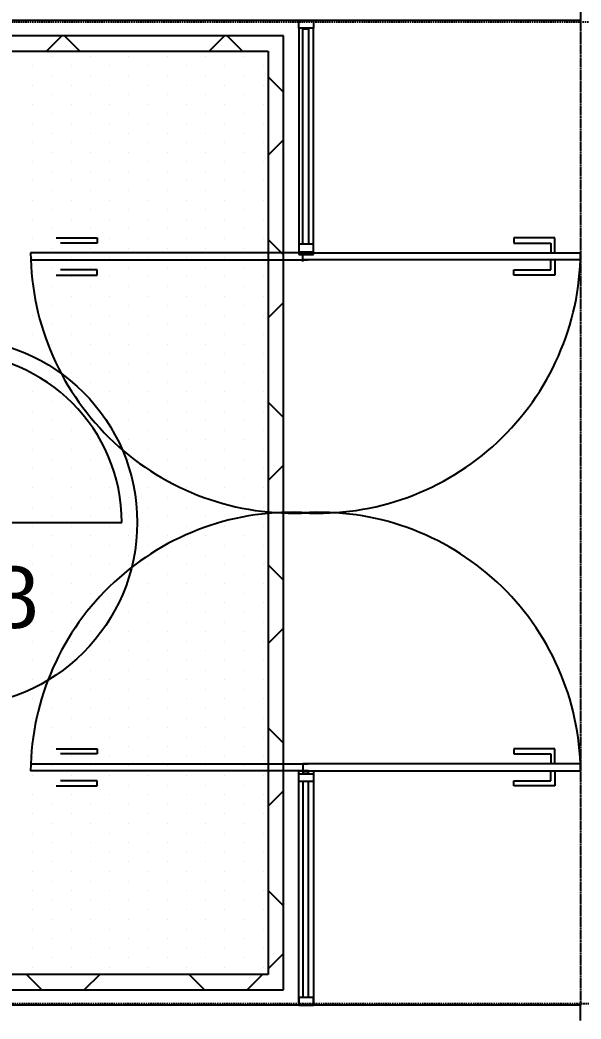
# Model space of a CAD drawing. Header units: millimetres. Extents: x 71819 to 78266, y 23672 to 38445.
# Drawn here: x 74472 to 74654.7, y 31504 to 31829.6 of the extents above; entities that cross this region are included whole.
import ezdxf

# ---------------------------------------------------------------- set-up
doc = ezdxf.new("R2010")
doc.units = ezdxf.units.MM
doc.linetypes.add('DASHED2', pattern=[0.375, 0.25, -0.125])
doc.linetypes.add('PROJECTION', pattern=[0.375, 0.25, -0.125])
doc.layers.add('Plan Archi', color=8, linetype='Continuous')
doc.styles.get("Standard").update_dxf_attribs({"font": 'arial.ttf'})

msp = doc.modelspace()

# ---------------------------------------------------------------- linework, layer by layer
at = {"layer": 'Plan Archi'}
for p, q in [((74654.62, 31834.38), (74654.62, 31829.38)), ((74654.62, 31829.38), (74288.18, 31829.38)), ((74562.81, 31826.85), (74562.81, 31829.38)), ((74562.81, 31829.38), (74567.57, 31829.38)), ((74567.57, 31829.38), (74567.57, 31826.85)), ((74562.81, 31826.85), (74562.81, 31753.15)), ((74567.57, 31826.85), (74562.81, 31826.85)), ((74564.15, 31756.49), (74564.15, 31826.7)), ((74564.15, 31826.7), (74565.93, 31826.7)), ((74565.93, 31826.7), (74565.93, 31756.49)), ((74567.57, 31753.15), (74567.57, 31826.85)), ((74557.81, 31824.38), (73776.33, 31824.38)), ((74485.6, 31824.38), (74480.6, 31819.38)), ((74486.47, 31824.38), (74491.47, 31819.38)), ((74538.63, 31824.38), (74533.63, 31819.38)), ((74539.5, 31824.38), (74544.5, 31819.38)), ((74557.81, 31513.55), (74557.81, 31824.38)), ((74263.18, 31819.38), (74552.81, 31819.38)), ((74552.81, 31819.38), (74552.81, 31518.55)), ((74482.44, 31817.72), (74482.44, 31817.72)), ((74494.94, 31817.72), (74494.94, 31817.72)), ((74507.44, 31817.72), (74507.44, 31817.72)), ((74519.94, 31817.72), (74519.94, 31817.72)), ((74532.44, 31817.72), (74532.44, 31817.72)), ((74544.94, 31817.72), (74544.94, 31817.72)), ((74476.19, 31814.6), (74476.19, 31814.6)), ((74482.44, 31811.47), (74482.44, 31811.47)), ((74488.69, 31814.6), (74488.69, 31814.6)), ((74494.94, 31811.47), (74494.94, 31811.47)), ((74501.19, 31814.6), (74501.19, 31814.6)), ((74507.44, 31811.47), (74507.44, 31811.47)), ((74513.69, 31814.6), (74513.69, 31814.6)), ((74519.94, 31811.47), (74519.94, 31811.47)), ((74526.19, 31814.6), (74526.19, 31814.6)), ((74532.44, 31811.47), (74532.44, 31811.47)), ((74538.69, 31814.6), (74538.69, 31814.6)), ((74544.94, 31811.47), (74544.94, 31811.47)), ((74551.19, 31814.6), (74551.19, 31814.6)), ((74476.19, 31808.35), (74476.19, 31808.35)), ((74488.69, 31808.35), (74488.69, 31808.35)), ((74501.19, 31808.35), (74501.19, 31808.35)), ((74513.69, 31808.35), (74513.69, 31808.35)), ((74526.19, 31808.35), (74526.19, 31808.35)), ((74538.69, 31808.35), (74538.69, 31808.35)), ((74551.19, 31808.35), (74551.19, 31808.35)), ((74552.81, 31811.07), (74557.81, 31806.07)), ((74482.44, 31805.22), (74482.44, 31805.22)), ((74494.94, 31805.22), (74494.94, 31805.22)), ((74507.44, 31805.22), (74507.44, 31805.22)), ((74519.94, 31805.22), (74519.94, 31805.22)), ((74532.44, 31805.22), (74532.44, 31805.22)), ((74544.94, 31805.22), (74544.94, 31805.22)), ((74476.19, 31802.1), (74476.19, 31802.1)), ((74488.69, 31802.1), (74488.69, 31802.1)), ((74501.19, 31802.1), (74501.19, 31802.1)), ((74513.69, 31802.1), (74513.69, 31802.1)), ((74526.19, 31802.1), (74526.19, 31802.1)), ((74538.69, 31802.1), (74538.69, 31802.1)), ((74551.19, 31802.1), (74551.19, 31802.1)), ((74482.44, 31798.97), (74482.44, 31798.97)), ((74494.94, 31798.97), (74494.94, 31798.97)), ((74507.44, 31798.97), (74507.44, 31798.97)), ((74519.94, 31798.97), (74519.94, 31798.97)), ((74532.44, 31798.97), (74532.44, 31798.97)), ((74544.94, 31798.97), (74544.94, 31798.97)), ((74476.19, 31795.85), (74476.19, 31795.85)), ((74488.69, 31795.85), (74488.69, 31795.85)), ((74501.19, 31795.85), (74501.19, 31795.85)), ((74513.69, 31795.85), (74513.69, 31795.85)), ((74526.19, 31795.85), (74526.19, 31795.85)), ((74538.69, 31795.85), (74538.69, 31795.85)), ((74551.19, 31795.85), (74551.19, 31795.85)), ((74482.44, 31792.72), (74482.44, 31792.72)), ((74494.94, 31792.72), (74494.94, 31792.72)), ((74507.44, 31792.72), (74507.44, 31792.72)), ((74519.94, 31792.72), (74519.94, 31792.72)), ((74532.44, 31792.72), (74532.44, 31792.72)), ((74544.94, 31792.72), (74544.94, 31792.72)), ((74476.19, 31789.6), (74476.19, 31789.6)), ((74488.69, 31789.6), (74488.69, 31789.6)), ((74501.19, 31789.6), (74501.19, 31789.6)), ((74513.69, 31789.6), (74513.69, 31789.6)), ((74526.19, 31789.6), (74526.19, 31789.6)), ((74538.69, 31789.6), (74538.69, 31789.6)), ((74551.19, 31789.6), (74551.19, 31789.6)), ((74557.81, 31790.52), (74552.81, 31785.52)), ((74482.44, 31786.47), (74482.44, 31786.47)), ((74494.94, 31786.47), (74494.94, 31786.47)), ((74507.44, 31786.47), (74507.44, 31786.47)), ((74519.94, 31786.47), (74519.94, 31786.47)), ((74532.44, 31786.47), (74532.44, 31786.47)), ((74544.94, 31786.47), (74544.94, 31786.47)), ((74476.19, 31783.35), (74476.19, 31783.35)), ((74488.69, 31783.35), (74488.69, 31783.35)), ((74501.19, 31783.35), (74501.19, 31783.35)), ((74513.69, 31783.35), (74513.69, 31783.35)), ((74526.19, 31783.35), (74526.19, 31783.35)), ((74538.69, 31783.35), (74538.69, 31783.35)), ((74551.19, 31783.35), (74551.19, 31783.35)), ((74482.44, 31780.22), (74482.44, 31780.22)), ((74494.94, 31780.22), (74494.94, 31780.22)), ((74507.44, 31780.22), (74507.44, 31780.22)), ((74519.94, 31780.22), (74519.94, 31780.22)), ((74532.44, 31780.22), (74532.44, 31780.22)), ((74544.94, 31780.22), (74544.94, 31780.22)), ((74476.19, 31777.1), (74476.19, 31777.1)), ((74488.69, 31777.1), (74488.69, 31777.1)), ((74501.19, 31777.1), (74501.19, 31777.1)), ((74513.69, 31777.1), (74513.69, 31777.1)), ((74526.19, 31777.1), (74526.19, 31777.1)), ((74538.69, 31777.1), (74538.69, 31777.1)), ((74551.19, 31777.1), (74551.19, 31777.1)), ((74482.44, 31773.97), (74482.44, 31773.97)), ((74494.94, 31773.97), (74494.94, 31773.97)), ((74507.44, 31773.97), (74507.44, 31773.97)), ((74519.94, 31773.97), (74519.94, 31773.97)), ((74532.44, 31773.97), (74532.44, 31773.97)), ((74544.94, 31773.97), (74544.94, 31773.97)), ((74476.19, 31770.85), (74476.19, 31770.85)), ((74488.69, 31770.85), (74488.69, 31770.85)), ((74501.19, 31770.85), (74501.19, 31770.85)), ((74513.69, 31770.85), (74513.69, 31770.85)), ((74526.19, 31770.85), (74526.19, 31770.85)), ((74538.69, 31770.85), (74538.69, 31770.85)), ((74551.19, 31770.85), (74551.19, 31770.85)), ((74482.44, 31767.72), (74482.44, 31767.72)), ((74494.94, 31767.72), (74494.94, 31767.72)), ((74507.44, 31767.72), (74507.44, 31767.72)), ((74519.94, 31767.72), (74519.94, 31767.72)), ((74532.44, 31767.72), (74532.44, 31767.72)), ((74544.94, 31767.72), (74544.94, 31767.72)), ((74476.19, 31764.6), (74476.19, 31764.6)), ((74488.69, 31764.6), (74488.69, 31764.6)), ((74501.19, 31764.6), (74501.19, 31764.6)), ((74513.69, 31764.6), (74513.69, 31764.6)), ((74526.19, 31764.6), (74526.19, 31764.6)), ((74538.69, 31764.6), (74538.69, 31764.6)), ((74551.19, 31764.6), (74551.19, 31764.6)), ((74482.44, 31761.47), (74482.44, 31761.47)), ((74494.94, 31761.47), (74494.94, 31761.47)), ((74507.44, 31761.47), (74507.44, 31761.47)), ((74519.94, 31761.47), (74519.94, 31761.47)), ((74532.44, 31761.47), (74532.44, 31761.47)), ((74544.94, 31761.47), (74544.94, 31761.47)), ((74476.19, 31758.35), (74476.19, 31758.35)), ((74483.82, 31758.59), (74497.18, 31758.59)), ((74497.18, 31756.88), (74485.23, 31756.88)), ((74488.69, 31758.35), (74488.69, 31758.35)), ((74497.18, 31758.59), (74497.18, 31756.88)), ((74501.19, 31758.35), (74501.19, 31758.35)), ((74513.69, 31758.35), (74513.69, 31758.35)), ((74526.19, 31758.35), (74526.19, 31758.35)), ((74538.69, 31758.35), (74538.69, 31758.35)), ((74551.19, 31758.35), (74551.19, 31758.35)), ((74552.81, 31758.03), (74557.81, 31753.03)), ((74562.81, 31756.49), (74562.81, 31753.96)), ((74567.57, 31756.49), (74562.81, 31756.49)), ((74567.57, 31753.96), (74567.57, 31756.49)), ((74646.26, 31758.59), (74632.91, 31758.59)), ((74632.91, 31758.59), (74632.91, 31756.88)), ((74632.91, 31756.88), (74644.86, 31756.88)), ((74644.86, 31756.88), (74644.86, 31753.77)), ((74646.26, 31753.87), (74646.26, 31758.59)), ((74565.92, 31753.67), (74475.46, 31753.67)), ((74482.44, 31755.22), (74482.44, 31755.22)), ((74494.94, 31755.22), (74494.94, 31755.22)), ((74507.44, 31755.22), (74507.44, 31755.22)), ((74519.94, 31755.22), (74519.94, 31755.22)), ((74532.44, 31755.22), (74532.44, 31755.22)), ((74544.94, 31755.22), (74544.94, 31755.22)), ((74562.81, 31753.96), (74567.57, 31753.96)), ((74562.81, 31753.15), (74567.57, 31753.15)), ((74564.16, 31753.67), (74654.62, 31753.67)), ((74564.16, 31750.86), (74564.16, 31753.15)), ((74654.62, 31753.67), (74654.62, 31751.38)), ((74654.62, 31751.38), (74654.62, 31753.67)), ((74475.46, 31751.38), (74565.92, 31751.38)), ((74476.19, 31752.1), (74476.19, 31752.1)), ((74488.69, 31752.1), (74488.69, 31752.1)), ((74501.19, 31752.1), (74501.19, 31752.1)), ((74513.69, 31752.1), (74513.69, 31752.1)), ((74526.19, 31752.1), (74526.19, 31752.1)), ((74538.69, 31752.1), (74538.69, 31752.1)), ((74551.19, 31752.1), (74551.19, 31752.1)), ((74654.62, 31751.38), (74564.16, 31751.38)), ((74644.86, 31748.16), (74644.86, 31751.28)), ((74646.26, 31751.18), (74646.26, 31746.45)), ((74482.44, 31748.97), (74482.44, 31748.97)), ((74483.82, 31746.45), (74497.18, 31746.45)), ((74497.18, 31748.16), (74485.23, 31748.16)), ((74494.94, 31748.97), (74494.94, 31748.97)), ((74497.18, 31746.45), (74497.18, 31748.16)), ((74507.44, 31748.97), (74507.44, 31748.97)), ((74519.94, 31748.97), (74519.94, 31748.97)), ((74532.44, 31748.97), (74532.44, 31748.97)), ((74544.94, 31748.97), (74544.94, 31748.97)), ((74632.91, 31748.16), (74644.86, 31748.16)), ((74632.91, 31746.45), (74632.91, 31748.16)), ((74646.26, 31746.45), (74632.91, 31746.45)), ((74476.19, 31745.85), (74476.19, 31745.85)), ((74488.69, 31745.85), (74488.69, 31745.85)), ((74501.19, 31745.85), (74501.19, 31745.85)), ((74513.69, 31745.85), (74513.69, 31745.85)), ((74526.19, 31745.85), (74526.19, 31745.85)), ((74538.69, 31745.85), (74538.69, 31745.85)), ((74551.19, 31745.85), (74551.19, 31745.85)), ((74482.44, 31742.72), (74482.44, 31742.72)), ((74494.94, 31742.72), (74494.94, 31742.72)), ((74507.44, 31742.72), (74507.44, 31742.72)), ((74519.94, 31742.72), (74519.94, 31742.72)), ((74532.44, 31742.72), (74532.44, 31742.72)), ((74544.94, 31742.72), (74544.94, 31742.72)), ((74476.19, 31739.6), (74476.19, 31739.6)), ((74488.69, 31739.6), (74488.69, 31739.6)), ((74501.19, 31739.6), (74501.19, 31739.6)), ((74513.69, 31739.6), (74513.69, 31739.6)), ((74526.19, 31739.6), (74526.19, 31739.6)), ((74538.69, 31739.6), (74538.69, 31739.6)), ((74551.19, 31739.6), (74551.19, 31739.6)), ((74557.81, 31737.49), (74552.81, 31732.49)), ((74476.19, 31733.35), (74476.19, 31733.35)), ((74482.44, 31736.47), (74482.44, 31736.47)), ((74488.69, 31733.35), (74488.69, 31733.35)), ((74494.94, 31736.47), (74494.94, 31736.47)), ((74501.19, 31733.35), (74501.19, 31733.35)), ((74507.44, 31736.47), (74507.44, 31736.47)), ((74513.69, 31733.35), (74513.69, 31733.35)), ((74519.94, 31736.47), (74519.94, 31736.47)), ((74526.19, 31733.35), (74526.19, 31733.35)), ((74532.44, 31736.47), (74532.44, 31736.47)), ((74538.69, 31733.35), (74538.69, 31733.35)), ((74544.94, 31736.47), (74544.94, 31736.47)), ((74551.19, 31733.35), (74551.19, 31733.35)), ((74482.44, 31730.22), (74482.44, 31730.22)), ((74494.94, 31730.22), (74494.94, 31730.22)), ((74507.44, 31730.22), (74507.44, 31730.22)), ((74519.94, 31730.22), (74519.94, 31730.22)), ((74532.44, 31730.22), (74532.44, 31730.22)), ((74544.94, 31730.22), (74544.94, 31730.22)), ((74476.19, 31727.1), (74476.19, 31727.1)), ((74488.69, 31727.1), (74488.69, 31727.1)), ((74501.19, 31727.1), (74501.19, 31727.1)), ((74513.69, 31727.1), (74513.69, 31727.1)), ((74526.19, 31727.1), (74526.19, 31727.1)), ((74538.69, 31727.1), (74538.69, 31727.1)), ((74551.19, 31727.1), (74551.19, 31727.1)), ((74482.44, 31723.97), (74482.44, 31723.97)), ((74494.94, 31723.97), (74494.94, 31723.97)), ((74507.44, 31723.97), (74507.44, 31723.97)), ((74519.94, 31723.97), (74519.94, 31723.97)), ((74532.44, 31723.97), (74532.44, 31723.97)), ((74544.94, 31723.97), (74544.94, 31723.97)), ((74476.19, 31720.85), (74476.19, 31720.85)), ((74488.69, 31720.85), (74488.69, 31720.85)), ((74501.19, 31720.85), (74501.19, 31720.85)), ((74513.69, 31720.85), (74513.69, 31720.85)), ((74526.19, 31720.85), (74526.19, 31720.85)), ((74538.69, 31720.85), (74538.69, 31720.85)), ((74551.19, 31720.85), (74551.19, 31720.85)), ((74482.44, 31717.72), (74482.44, 31717.72)), ((74494.94, 31717.72), (74494.94, 31717.72)), ((74507.44, 31717.72), (74507.44, 31717.72)), ((74519.94, 31717.72), (74519.94, 31717.72)), ((74532.44, 31717.72), (74532.44, 31717.72)), ((74544.94, 31717.72), (74544.94, 31717.72)), ((74476.19, 31714.6), (74476.19, 31714.6)), ((74488.69, 31714.6), (74488.69, 31714.6)), ((74501.19, 31714.6), (74501.19, 31714.6)), ((74513.69, 31714.6), (74513.69, 31714.6)), ((74526.19, 31714.6), (74526.19, 31714.6)), ((74538.69, 31714.6), (74538.69, 31714.6)), ((74551.19, 31714.6), (74551.19, 31714.6)), ((74482.44, 31711.47), (74482.44, 31711.47)), ((74494.94, 31711.47), (74494.94, 31711.47)), ((74507.44, 31711.47), (74507.44, 31711.47)), ((74519.94, 31711.47), (74519.94, 31711.47)), ((74532.44, 31711.47), (74532.44, 31711.47)), ((74544.94, 31711.47), (74544.94, 31711.47)), ((74476.19, 31708.35), (74476.19, 31708.35)), ((74488.69, 31708.35), (74488.69, 31708.35)), ((74501.19, 31708.35), (74501.19, 31708.35)), ((74513.69, 31708.35), (74513.69, 31708.35)), ((74526.19, 31708.35), (74526.19, 31708.35)), ((74538.69, 31708.35), (74538.69, 31708.35)), ((74551.19, 31708.35), (74551.19, 31708.35)), ((74482.44, 31705.22), (74482.44, 31705.22)), ((74494.94, 31705.22), (74494.94, 31705.22)), ((74507.44, 31705.22), (74507.44, 31705.22)), ((74519.94, 31705.22), (74519.94, 31705.22)), ((74532.44, 31705.22), (74532.44, 31705.22)), ((74544.94, 31705.22), (74544.94, 31705.22)), ((74552.81, 31705), (74557.81, 31700)), ((74476.19, 31702.1), (74476.19, 31702.1)), ((74488.69, 31702.1), (74488.69, 31702.1)), ((74501.19, 31702.1), (74501.19, 31702.1)), ((74513.69, 31702.1), (74513.69, 31702.1)), ((74526.19, 31702.1), (74526.19, 31702.1)), ((74538.69, 31702.1), (74538.69, 31702.1)), ((74551.19, 31702.1), (74551.19, 31702.1)), ((74482.44, 31698.97), (74482.44, 31698.97)), ((74494.94, 31698.97), (74494.94, 31698.97)), ((74507.44, 31698.97), (74507.44, 31698.97)), ((74519.94, 31698.97), (74519.94, 31698.97)), ((74532.44, 31698.97), (74532.44, 31698.97)), ((74544.94, 31698.97), (74544.94, 31698.97)), ((74476.19, 31695.85), (74476.19, 31695.85)), ((74488.69, 31695.85), (74488.69, 31695.85)), ((74501.19, 31695.85), (74501.19, 31695.85)), ((74513.69, 31695.85), (74513.69, 31695.85)), ((74526.19, 31695.85), (74526.19, 31695.85)), ((74538.69, 31695.85), (74538.69, 31695.85)), ((74551.19, 31695.85), (74551.19, 31695.85)), ((74482.44, 31692.72), (74482.44, 31692.72)), ((74494.94, 31692.72), (74494.94, 31692.72)), ((74507.44, 31692.72), (74507.44, 31692.72)), ((74519.94, 31692.72), (74519.94, 31692.72)), ((74532.44, 31692.72), (74532.44, 31692.72)), ((74544.94, 31692.72), (74544.94, 31692.72)), ((74476.19, 31689.6), (74476.19, 31689.6)), ((74488.69, 31689.6), (74488.69, 31689.6)), ((74501.19, 31689.6), (74501.19, 31689.6)), ((74513.69, 31689.6), (74513.69, 31689.6)), ((74526.19, 31689.6), (74526.19, 31689.6)), ((74538.69, 31689.6), (74538.69, 31689.6)), ((74551.19, 31689.6), (74551.19, 31689.6)), ((74482.44, 31686.47), (74482.44, 31686.47)), ((74494.94, 31686.47), (74494.94, 31686.47)), ((74507.44, 31686.47), (74507.44, 31686.47)), ((74519.94, 31686.47), (74519.94, 31686.47)), ((74532.44, 31686.47), (74532.44, 31686.47)), ((74544.94, 31686.47), (74544.94, 31686.47)), ((74557.81, 31684.46), (74552.81, 31679.46)), ((74476.19, 31683.35), (74476.19, 31683.35)), ((74488.69, 31683.35), (74488.69, 31683.35)), ((74501.19, 31683.35), (74501.19, 31683.35)), ((74513.69, 31683.35), (74513.69, 31683.35)), ((74526.19, 31683.35), (74526.19, 31683.35)), ((74538.69, 31683.35), (74538.69, 31683.35)), ((74551.19, 31683.35), (74551.19, 31683.35)), ((74482.44, 31680.22), (74482.44, 31680.22)), ((74494.94, 31680.22), (74494.94, 31680.22)), ((74507.44, 31680.22), (74507.44, 31680.22)), ((74519.94, 31680.22), (74519.94, 31680.22)), ((74532.44, 31680.22), (74532.44, 31680.22)), ((74544.94, 31680.22), (74544.94, 31680.22)), ((74476.19, 31677.1), (74476.19, 31677.1)), ((74488.69, 31677.1), (74488.69, 31677.1)), ((74501.19, 31677.1), (74501.19, 31677.1)), ((74513.69, 31677.1), (74513.69, 31677.1)), ((74526.19, 31677.1), (74526.19, 31677.1)), ((74538.69, 31677.1), (74538.69, 31677.1)), ((74551.19, 31677.1), (74551.19, 31677.1)), ((74482.44, 31673.97), (74482.44, 31673.97)), ((74494.94, 31673.97), (74494.94, 31673.97)), ((74507.44, 31673.97), (74507.44, 31673.97)), ((74519.94, 31673.97), (74519.94, 31673.97)), ((74532.44, 31673.97), (74532.44, 31673.97)), ((74544.94, 31673.97), (74544.94, 31673.97)), ((74476.19, 31670.85), (74476.19, 31670.85)), ((74488.69, 31670.85), (74488.69, 31670.85)), ((74501.19, 31670.85), (74501.19, 31670.85)), ((74513.69, 31670.85), (74513.69, 31670.85)), ((74526.19, 31670.85), (74526.19, 31670.85)), ((74538.69, 31670.85), (74538.69, 31670.85)), ((74551.19, 31670.85), (74551.19, 31670.85)), ((74395.19, 31665.82), (74505.19, 31665.82)), ((74482.44, 31667.72), (74482.44, 31667.72)), ((74494.94, 31667.72), (74494.94, 31667.72)), ((74507.44, 31667.72), (74507.44, 31667.72)), ((74519.94, 31667.72), (74519.94, 31667.72)), ((74532.44, 31667.72), (74532.44, 31667.72)), ((74544.94, 31667.72), (74544.94, 31667.72)), ((74476.19, 31664.6), (74476.19, 31664.6)), ((74488.69, 31664.6), (74488.69, 31664.6)), ((74501.19, 31664.6), (74501.19, 31664.6)), ((74513.69, 31664.6), (74513.69, 31664.6)), ((74526.19, 31664.6), (74526.19, 31664.6)), ((74538.69, 31664.6), (74538.69, 31664.6)), ((74551.19, 31664.6), (74551.19, 31664.6)), ((74482.44, 31661.47), (74482.44, 31661.47)), ((74494.94, 31661.47), (74494.94, 31661.47)), ((74507.44, 31661.47), (74507.44, 31661.47)), ((74519.94, 31661.47), (74519.94, 31661.47)), ((74532.44, 31661.47), (74532.44, 31661.47)), ((74544.94, 31661.47), (74544.94, 31661.47)), ((74476.19, 31658.35), (74476.19, 31658.35)), ((74482.44, 31655.22), (74482.44, 31655.22)), ((74488.69, 31658.35), (74488.69, 31658.35)), ((74494.94, 31655.22), (74494.94, 31655.22)), ((74501.19, 31658.35), (74501.19, 31658.35)), ((74507.44, 31655.22), (74507.44, 31655.22)), ((74513.69, 31658.35), (74513.69, 31658.35)), ((74519.94, 31655.22), (74519.94, 31655.22)), ((74526.19, 31658.35), (74526.19, 31658.35)), ((74532.44, 31655.22), (74532.44, 31655.22)), ((74538.69, 31658.35), (74538.69, 31658.35)), ((74544.94, 31655.22), (74544.94, 31655.22)), ((74551.19, 31658.35), (74551.19, 31658.35)), ((74476.19, 31652.1), (74476.19, 31652.1)), ((74488.69, 31652.1), (74488.69, 31652.1)), ((74501.19, 31652.1), (74501.19, 31652.1)), ((74513.69, 31652.1), (74513.69, 31652.1)), ((74526.19, 31652.1), (74526.19, 31652.1)), ((74538.69, 31652.1), (74538.69, 31652.1)), ((74551.19, 31652.1), (74551.19, 31652.1)), ((74552.81, 31651.97), (74557.81, 31646.97)), ((74482.44, 31648.97), (74482.44, 31648.97)), ((74494.94, 31648.97), (74494.94, 31648.97)), ((74507.44, 31648.97), (74507.44, 31648.97)), ((74519.94, 31648.97), (74519.94, 31648.97)), ((74532.44, 31648.97), (74532.44, 31648.97)), ((74544.94, 31648.97), (74544.94, 31648.97)), ((74476.19, 31645.85), (74476.19, 31645.85)), ((74488.69, 31645.85), (74488.69, 31645.85)), ((74501.19, 31645.85), (74501.19, 31645.85)), ((74513.69, 31645.85), (74513.69, 31645.85)), ((74526.19, 31645.85), (74526.19, 31645.85)), ((74538.69, 31645.85), (74538.69, 31645.85)), ((74551.19, 31645.85), (74551.19, 31645.85)), ((74482.44, 31642.72), (74482.44, 31642.72)), ((74494.94, 31642.72), (74494.94, 31642.72)), ((74507.44, 31642.72), (74507.44, 31642.72)), ((74519.94, 31642.72), (74519.94, 31642.72)), ((74532.44, 31642.72), (74532.44, 31642.72)), ((74544.94, 31642.72), (74544.94, 31642.72)), ((74476.19, 31639.6), (74476.19, 31639.6)), ((74488.69, 31639.6), (74488.69, 31639.6)), ((74501.19, 31639.6), (74501.19, 31639.6)), ((74513.69, 31639.6), (74513.69, 31639.6)), ((74526.19, 31639.6), (74526.19, 31639.6)), ((74538.69, 31639.6), (74538.69, 31639.6)), ((74551.19, 31639.6), (74551.19, 31639.6)), ((74482.44, 31636.47), (74482.44, 31636.47)), ((74494.94, 31636.47), (74494.94, 31636.47)), ((74507.44, 31636.47), (74507.44, 31636.47)), ((74519.94, 31636.47), (74519.94, 31636.47)), ((74532.44, 31636.47), (74532.44, 31636.47)), ((74544.94, 31636.47), (74544.94, 31636.47)), ((74476.19, 31633.35), (74476.19, 31633.35)), ((74488.69, 31633.35), (74488.69, 31633.35)), ((74501.19, 31633.35), (74501.19, 31633.35)), ((74513.69, 31633.35), (74513.69, 31633.35)), ((74526.19, 31633.35), (74526.19, 31633.35)), ((74538.69, 31633.35), (74538.69, 31633.35)), ((74551.19, 31633.35), (74551.19, 31633.35)), ((74482.44, 31630.22), (74482.44, 31630.22)), ((74494.94, 31630.22), (74494.94, 31630.22)), ((74507.44, 31630.22), (74507.44, 31630.22)), ((74519.94, 31630.22), (74519.94, 31630.22)), ((74532.44, 31630.22), (74532.44, 31630.22)), ((74544.94, 31630.22), (74544.94, 31630.22)), ((74557.81, 31631.43), (74552.81, 31626.43)), ((74476.19, 31627.1), (74476.19, 31627.1)), ((74488.69, 31627.1), (74488.69, 31627.1)), ((74501.19, 31627.1), (74501.19, 31627.1)), ((74513.69, 31627.1), (74513.69, 31627.1)), ((74526.19, 31627.1), (74526.19, 31627.1)), ((74538.69, 31627.1), (74538.69, 31627.1)), ((74551.19, 31627.1), (74551.19, 31627.1)), ((74482.44, 31623.97), (74482.44, 31623.97)), ((74494.94, 31623.97), (74494.94, 31623.97)), ((74507.44, 31623.97), (74507.44, 31623.97)), ((74519.94, 31623.97), (74519.94, 31623.97)), ((74532.44, 31623.97), (74532.44, 31623.97)), ((74544.94, 31623.97), (74544.94, 31623.97)), ((74476.19, 31620.85), (74476.19, 31620.85)), ((74488.69, 31620.85), (74488.69, 31620.85)), ((74501.19, 31620.85), (74501.19, 31620.85)), ((74513.69, 31620.85), (74513.69, 31620.85)), ((74526.19, 31620.85), (74526.19, 31620.85)), ((74538.69, 31620.85), (74538.69, 31620.85)), ((74551.19, 31620.85), (74551.19, 31620.85)), ((74482.44, 31617.72), (74482.44, 31617.72)), ((74494.94, 31617.72), (74494.94, 31617.72)), ((74507.44, 31617.72), (74507.44, 31617.72)), ((74519.94, 31617.72), (74519.94, 31617.72)), ((74532.44, 31617.72), (74532.44, 31617.72)), ((74544.94, 31617.72), (74544.94, 31617.72)), ((74476.19, 31614.6), (74476.19, 31614.6)), ((74488.69, 31614.6), (74488.69, 31614.6)), ((74501.19, 31614.6), (74501.19, 31614.6)), ((74513.69, 31614.6), (74513.69, 31614.6)), ((74526.19, 31614.6), (74526.19, 31614.6)), ((74538.69, 31614.6), (74538.69, 31614.6)), ((74551.19, 31614.6), (74551.19, 31614.6)), ((74482.44, 31611.47), (74482.44, 31611.47)), ((74494.94, 31611.47), (74494.94, 31611.47)), ((74507.44, 31611.47), (74507.44, 31611.47)), ((74519.94, 31611.47), (74519.94, 31611.47)), ((74532.44, 31611.47), (74532.44, 31611.47)), ((74544.94, 31611.47), (74544.94, 31611.47)), ((74476.19, 31608.35), (74476.19, 31608.35)), ((74488.69, 31608.35), (74488.69, 31608.35)), ((74501.19, 31608.35), (74501.19, 31608.35)), ((74513.69, 31608.35), (74513.69, 31608.35)), ((74526.19, 31608.35), (74526.19, 31608.35)), ((74538.69, 31608.35), (74538.69, 31608.35)), ((74551.19, 31608.35), (74551.19, 31608.35)), ((74482.44, 31605.22), (74482.44, 31605.22)), ((74494.94, 31605.22), (74494.94, 31605.22)), ((74507.44, 31605.22), (74507.44, 31605.22)), ((74519.94, 31605.22), (74519.94, 31605.22)), ((74532.44, 31605.22), (74532.44, 31605.22)), ((74544.94, 31605.22), (74544.94, 31605.22)), ((74476.19, 31602.1), (74476.19, 31602.1)), ((74488.69, 31602.1), (74488.69, 31602.1)), ((74501.19, 31602.1), (74501.19, 31602.1)), ((74513.69, 31602.1), (74513.69, 31602.1)), ((74526.19, 31602.1), (74526.19, 31602.1)), ((74538.69, 31602.1), (74538.69, 31602.1)), ((74551.19, 31602.1), (74551.19, 31602.1)), ((74482.44, 31598.97), (74482.44, 31598.97)), ((74494.94, 31598.97), (74494.94, 31598.97)), ((74507.44, 31598.97), (74507.44, 31598.97)), ((74519.94, 31598.97), (74519.94, 31598.97)), ((74532.44, 31598.97), (74532.44, 31598.97)), ((74544.94, 31598.97), (74544.94, 31598.97)), ((74552.81, 31598.94), (74557.81, 31593.94)), ((74476.19, 31595.85), (74476.19, 31595.85)), ((74488.69, 31595.85), (74488.69, 31595.85)), ((74501.19, 31595.85), (74501.19, 31595.85)), ((74513.69, 31595.85), (74513.69, 31595.85)), ((74526.19, 31595.85), (74526.19, 31595.85)), ((74538.69, 31595.85), (74538.69, 31595.85)), ((74551.19, 31595.85), (74551.19, 31595.85)), ((74482.44, 31592.72), (74482.44, 31592.72)), ((74483.82, 31592.1), (74497.18, 31592.1)), ((74497.18, 31590.39), (74485.23, 31590.39)), ((74494.94, 31592.72), (74494.94, 31592.72)), ((74497.18, 31592.1), (74497.18, 31590.39)), ((74507.44, 31592.72), (74507.44, 31592.72)), ((74519.94, 31592.72), (74519.94, 31592.72)), ((74532.44, 31592.72), (74532.44, 31592.72)), ((74544.94, 31592.72), (74544.94, 31592.72)), ((74632.91, 31592.1), (74632.91, 31590.39)), ((74646.26, 31592.1), (74632.91, 31592.1)), ((74632.91, 31590.39), (74644.86, 31590.39)), ((74644.86, 31590.39), (74644.86, 31587.27)), ((74646.26, 31587.37), (74646.26, 31592.1)), ((74475.46, 31587.17), (74565.92, 31587.17)), ((74476.19, 31589.6), (74476.19, 31589.6)), ((74488.69, 31589.6), (74488.69, 31589.6)), ((74501.19, 31589.6), (74501.19, 31589.6)), ((74513.69, 31589.6), (74513.69, 31589.6)), ((74526.19, 31589.6), (74526.19, 31589.6)), ((74538.69, 31589.6), (74538.69, 31589.6)), ((74551.19, 31589.6), (74551.19, 31589.6)), ((74654.62, 31587.17), (74564.16, 31587.17)), ((74564.16, 31587.17), (74564.16, 31584.88)), ((74564.16, 31587.17), (74564.16, 31584.88)), ((74654.62, 31584.88), (74654.62, 31587.17)), ((74654.62, 31587.17), (74654.62, 31584.88)), ((74565.92, 31584.88), (74475.46, 31584.88)), ((74482.44, 31586.47), (74482.44, 31586.47)), ((74494.94, 31586.47), (74494.94, 31586.47)), ((74507.44, 31586.47), (74507.44, 31586.47)), ((74519.94, 31586.47), (74519.94, 31586.47)), ((74532.44, 31586.47), (74532.44, 31586.47)), ((74544.94, 31586.47), (74544.94, 31586.47)), ((74562.81, 31583.96), (74562.81, 31584.88)), ((74562.81, 31584.88), (74567.57, 31584.88)), ((74562.81, 31581.44), (74562.81, 31583.96)), ((74562.81, 31583.96), (74567.57, 31583.96)), ((74564.15, 31584.88), (74564.15, 31584.11)), ((74565.93, 31584.88), (74564.15, 31584.88)), ((74564.15, 31584.11), (74565.93, 31584.11)), ((74564.16, 31584.88), (74654.62, 31584.88)), ((74565.93, 31584.11), (74565.93, 31584.88)), ((74567.57, 31584.88), (74567.57, 31583.96)), ((74567.57, 31583.96), (74567.57, 31581.44)), ((74644.86, 31581.67), (74644.86, 31584.78)), ((74646.26, 31584.68), (74646.26, 31579.96)), ((74476.19, 31583.35), (74476.19, 31583.35)), ((74497.18, 31581.67), (74485.23, 31581.67)), ((74488.69, 31583.35), (74488.69, 31583.35)), ((74497.18, 31579.96), (74497.18, 31581.67)), ((74501.19, 31583.35), (74501.19, 31583.35)), ((74513.69, 31583.35), (74513.69, 31583.35)), ((74526.19, 31583.35), (74526.19, 31583.35)), ((74538.69, 31583.35), (74538.69, 31583.35)), ((74551.19, 31583.35), (74551.19, 31583.35)), ((74562.81, 31508.55), (74562.81, 31581.44)), ((74567.57, 31581.44), (74562.81, 31581.44)), ((74565.93, 31581.44), (74564.15, 31581.44)), ((74564.15, 31581.44), (74564.15, 31511.07)), ((74565.93, 31511.07), (74565.93, 31581.44)), ((74567.57, 31581.44), (74567.57, 31508.55)), ((74632.91, 31579.96), (74632.91, 31581.67)), ((74632.91, 31581.67), (74644.86, 31581.67)), ((74476.19, 31577.1), (74476.19, 31577.1)), ((74482.44, 31580.22), (74482.44, 31580.22)), ((74483.82, 31579.96), (74497.18, 31579.96)), ((74488.69, 31577.1), (74488.69, 31577.1)), ((74494.94, 31580.22), (74494.94, 31580.22)), ((74501.19, 31577.1), (74501.19, 31577.1)), ((74507.44, 31580.22), (74507.44, 31580.22)), ((74513.69, 31577.1), (74513.69, 31577.1)), ((74519.94, 31580.22), (74519.94, 31580.22)), ((74526.19, 31577.1), (74526.19, 31577.1)), ((74532.44, 31580.22), (74532.44, 31580.22)), ((74538.69, 31577.1), (74538.69, 31577.1)), ((74544.94, 31580.22), (74544.94, 31580.22)), ((74551.19, 31577.1), (74551.19, 31577.1)), ((74557.81, 31578.39), (74552.81, 31573.39)), ((74646.26, 31579.96), (74632.91, 31579.96)), ((74482.44, 31573.97), (74482.44, 31573.97)), ((74494.94, 31573.97), (74494.94, 31573.97)), ((74507.44, 31573.97), (74507.44, 31573.97)), ((74519.94, 31573.97), (74519.94, 31573.97)), ((74532.44, 31573.97), (74532.44, 31573.97)), ((74544.94, 31573.97), (74544.94, 31573.97)), ((74476.19, 31570.85), (74476.19, 31570.85)), ((74488.69, 31570.85), (74488.69, 31570.85)), ((74501.19, 31570.85), (74501.19, 31570.85)), ((74513.69, 31570.85), (74513.69, 31570.85)), ((74526.19, 31570.85), (74526.19, 31570.85)), ((74538.69, 31570.85), (74538.69, 31570.85)), ((74551.19, 31570.85), (74551.19, 31570.85)), ((74482.44, 31567.72), (74482.44, 31567.72)), ((74494.94, 31567.72), (74494.94, 31567.72)), ((74507.44, 31567.72), (74507.44, 31567.72)), ((74519.94, 31567.72), (74519.94, 31567.72)), ((74532.44, 31567.72), (74532.44, 31567.72)), ((74544.94, 31567.72), (74544.94, 31567.72)), ((74476.19, 31564.6), (74476.19, 31564.6)), ((74488.69, 31564.6), (74488.69, 31564.6)), ((74501.19, 31564.6), (74501.19, 31564.6)), ((74513.69, 31564.6), (74513.69, 31564.6)), ((74526.19, 31564.6), (74526.19, 31564.6)), ((74538.69, 31564.6), (74538.69, 31564.6)), ((74551.19, 31564.6), (74551.19, 31564.6)), ((74482.44, 31561.47), (74482.44, 31561.47)), ((74494.94, 31561.47), (74494.94, 31561.47)), ((74507.44, 31561.47), (74507.44, 31561.47)), ((74519.94, 31561.47), (74519.94, 31561.47)), ((74532.44, 31561.47), (74532.44, 31561.47)), ((74544.94, 31561.47), (74544.94, 31561.47)), ((74476.19, 31558.35), (74476.19, 31558.35)), ((74488.69, 31558.35), (74488.69, 31558.35)), ((74501.19, 31558.35), (74501.19, 31558.35)), ((74513.69, 31558.35), (74513.69, 31558.35)), ((74526.19, 31558.35), (74526.19, 31558.35)), ((74538.69, 31558.35), (74538.69, 31558.35)), ((74551.19, 31558.35), (74551.19, 31558.35)), ((74482.44, 31555.22), (74482.44, 31555.22)), ((74494.94, 31555.22), (74494.94, 31555.22)), ((74507.44, 31555.22), (74507.44, 31555.22)), ((74519.94, 31555.22), (74519.94, 31555.22)), ((74532.44, 31555.22), (74532.44, 31555.22)), ((74544.94, 31555.22), (74544.94, 31555.22)), ((74476.19, 31552.1), (74476.19, 31552.1)), ((74488.69, 31552.1), (74488.69, 31552.1)), ((74501.19, 31552.1), (74501.19, 31552.1)), ((74513.69, 31552.1), (74513.69, 31552.1)), ((74526.19, 31552.1), (74526.19, 31552.1)), ((74538.69, 31552.1), (74538.69, 31552.1)), ((74551.19, 31552.1), (74551.19, 31552.1)), ((74482.44, 31548.97), (74482.44, 31548.97)), ((74494.94, 31548.97), (74494.94, 31548.97)), ((74507.44, 31548.97), (74507.44, 31548.97)), ((74519.94, 31548.97), (74519.94, 31548.97)), ((74532.44, 31548.97), (74532.44, 31548.97)), ((74544.94, 31548.97), (74544.94, 31548.97)), ((74476.19, 31545.85), (74476.19, 31545.85)), ((74488.69, 31545.85), (74488.69, 31545.85)), ((74501.19, 31545.85), (74501.19, 31545.85)), ((74513.69, 31545.85), (74513.69, 31545.85)), ((74526.19, 31545.85), (74526.19, 31545.85)), ((74538.69, 31545.85), (74538.69, 31545.85)), ((74551.19, 31545.85), (74551.19, 31545.85)), ((74552.81, 31545.9), (74557.81, 31540.9)), ((74482.44, 31542.72), (74482.44, 31542.72)), ((74494.94, 31542.72), (74494.94, 31542.72)), ((74507.44, 31542.72), (74507.44, 31542.72)), ((74519.94, 31542.72), (74519.94, 31542.72)), ((74532.44, 31542.72), (74532.44, 31542.72)), ((74544.94, 31542.72), (74544.94, 31542.72)), ((74476.19, 31539.6), (74476.19, 31539.6)), ((74488.69, 31539.6), (74488.69, 31539.6)), ((74501.19, 31539.6), (74501.19, 31539.6)), ((74513.69, 31539.6), (74513.69, 31539.6)), ((74526.19, 31539.6), (74526.19, 31539.6)), ((74538.69, 31539.6), (74538.69, 31539.6)), ((74551.19, 31539.6), (74551.19, 31539.6)), ((74482.44, 31536.47), (74482.44, 31536.47)), ((74494.94, 31536.47), (74494.94, 31536.47)), ((74507.44, 31536.47), (74507.44, 31536.47)), ((74519.94, 31536.47), (74519.94, 31536.47)), ((74532.44, 31536.47), (74532.44, 31536.47)), ((74544.94, 31536.47), (74544.94, 31536.47)), ((74476.19, 31533.35), (74476.19, 31533.35)), ((74488.69, 31533.35), (74488.69, 31533.35)), ((74501.19, 31533.35), (74501.19, 31533.35)), ((74513.69, 31533.35), (74513.69, 31533.35)), ((74526.19, 31533.35), (74526.19, 31533.35)), ((74538.69, 31533.35), (74538.69, 31533.35)), ((74551.19, 31533.35), (74551.19, 31533.35)), ((74482.44, 31530.22), (74482.44, 31530.22)), ((74494.94, 31530.22), (74494.94, 31530.22)), ((74507.44, 31530.22), (74507.44, 31530.22)), ((74519.94, 31530.22), (74519.94, 31530.22)), ((74532.44, 31530.22), (74532.44, 31530.22)), ((74544.94, 31530.22), (74544.94, 31530.22)), ((74476.19, 31527.1), (74476.19, 31527.1)), ((74488.69, 31527.1), (74488.69, 31527.1)), ((74501.19, 31527.1), (74501.19, 31527.1)), ((74513.69, 31527.1), (74513.69, 31527.1)), ((74526.19, 31527.1), (74526.19, 31527.1)), ((74538.69, 31527.1), (74538.69, 31527.1)), ((74551.19, 31527.1), (74551.19, 31527.1)), ((74557.81, 31525.36), (74552.81, 31520.36)), ((74482.44, 31523.97), (74482.44, 31523.97)), ((74494.94, 31523.97), (74494.94, 31523.97)), ((74507.44, 31523.97), (74507.44, 31523.97)), ((74519.94, 31523.97), (74519.94, 31523.97)), ((74532.44, 31523.97), (74532.44, 31523.97)), ((74544.94, 31523.97), (74544.94, 31523.97)), ((74552.81, 31518.55), (74263.18, 31518.55)), ((74474.1, 31518.55), (74479.1, 31513.55)), ((74476.19, 31520.85), (74476.19, 31520.85)), ((74488.69, 31520.85), (74488.69, 31520.85)), ((74497.97, 31518.55), (74492.97, 31513.55)), ((74501.19, 31520.85), (74501.19, 31520.85)), ((74513.69, 31520.85), (74513.69, 31520.85)), ((74526.19, 31520.85), (74526.19, 31520.85)), ((74527.13, 31518.55), (74532.13, 31513.55)), ((74538.69, 31520.85), (74538.69, 31520.85)), ((74551, 31518.55), (74546, 31513.55)), ((74551.19, 31520.85), (74551.19, 31520.85)), ((73918.02, 31513.55), (74557.81, 31513.55)), ((74562.81, 31508.55), (74562.81, 31511.07)), ((74562.81, 31511.07), (74562.81, 31508.55)), ((74567.57, 31511.07), (74562.81, 31511.07)), ((74567.57, 31511.07), (74567.57, 31508.55)), ((74567.57, 31508.55), (74567.57, 31511.07)), ((74567.57, 31508.55), (74567.57, 31511.07)), ((74654.62, 31508.55), (74288.2, 31508.55)), ((74562.81, 31508.55), (74567.57, 31508.55)), ((74654.62, 31503.55), (74654.62, 31508.55))]:
    msp.add_line(p, q, dxfattribs=at)
at = {"layer": 'Plan Archi', "linetype": 'PROJECTION', "ltscale": 2}
for p, q in [((74043.2, 31828.96), (75078.21, 31828.96)), ((75078.21, 31508.96), (74043.2, 31508.96))]:
    msp.add_line(p, q, dxfattribs=at)
at = {"layer": 'Plan Archi', "linetype": 'DASHED2'}
msp.add_line((74654.62, 31829.38), (74654.62, 31508.55), dxfattribs=at)
at = {"layer": 'Plan Archi'}
msp.add_circle((74450.19, 31665.82), 60, dxfattribs=at)
for centre, radius, start, end in [((74561.16, 31754.53), 85.7, 180.5793, 273.1831), ((74568.92, 31754.53), 85.7, 266.8169, 359.4207), ((74450.19, 31665.82), 55, 0, 180), ((74560.67, 31583.92), 85.21, 86.4643, 179.3524), ((74569.42, 31583.92), 85.21, 0.6476, 93.5357)]:
    msp.add_arc(centre, radius, start, end, dxfattribs=at)

# ---------------------------------------------------------------- texts
at = {"layer": 'Plan Archi', "linetype": 'ByBlock'}
msp.add_text('+0.08', height=20, dxfattribs=at).set_placement((74407.4, 31631.43))

doc.saveas('drawing.dxf')
